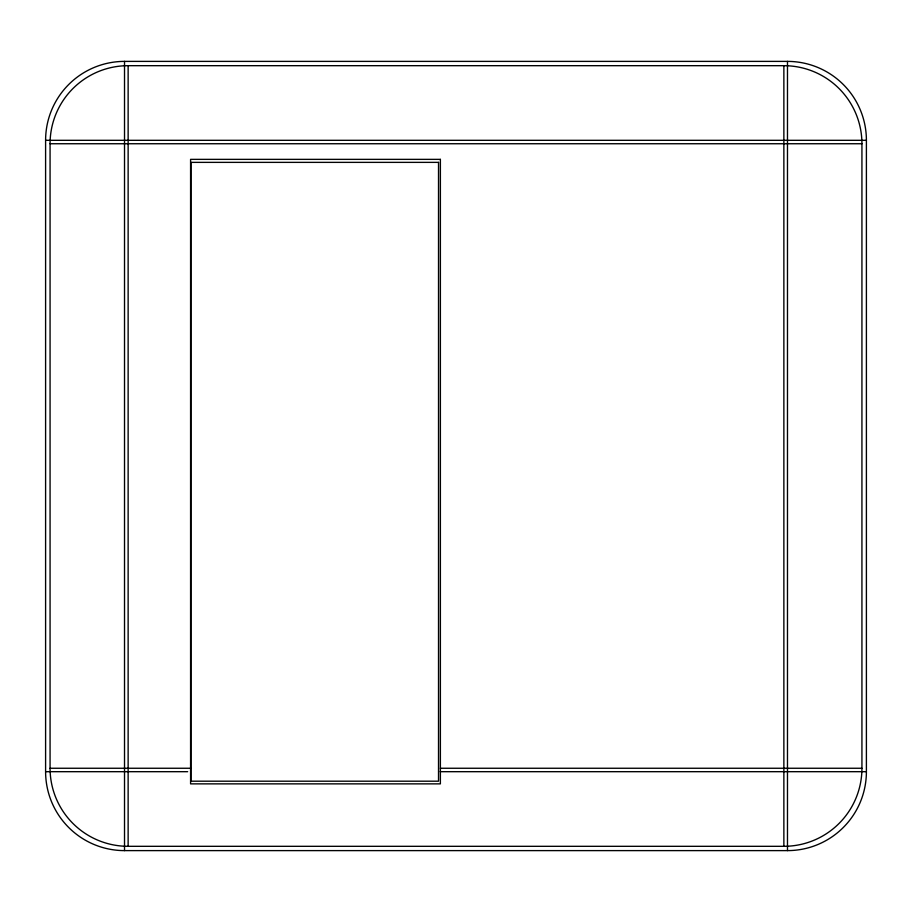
<?xml version="1.0" encoding="UTF-8"?>
<svg xmlns="http://www.w3.org/2000/svg" width="912" height="912" viewBox="0 0 912 912"><rect width="100%" height="100%" fill="white"/><g stroke="black" fill="none" stroke-linecap="round" stroke-linejoin="round"><path stroke-width="1.37" d="M124.522 61.389L787.478 61.389A78.922 78.922 0 0 1 866.4 140.311L866.4 771.689A78.922 78.922 0 0 1 787.478 850.611L124.522 850.611A78.922 78.922 0 0 1 45.6 771.689L45.6 140.311A78.922 78.922 0 0 1 124.522 61.389L124.522 850.611M128.136 65.687L783.864 65.687A78.067 78.067 0 0 1 861.931 143.743L861.931 768.257A78.067 78.067 0 0 1 783.864 846.313L128.136 846.313A78.067 78.067 0 0 1 50.069 768.257L50.069 143.743A78.067 78.067 0 0 1 128.136 65.687L128.136 846.313M45.6 140.311L866.4 140.311M50.069 143.743L861.931 143.743M50.069 768.257L190.585 768.257M440.382 768.257L861.931 768.257M45.6 771.689L187.667 771.689M440.211 771.689L866.4 771.689M787.478 61.389L787.478 850.611M783.864 65.687L783.864 846.313M440.382 159.361L190.585 159.361L190.585 783.864L440.382 783.864L440.382 159.361M438.524 162.37L190.996 162.37L190.996 781.196L438.524 781.196L438.524 162.37"/></g></svg>
